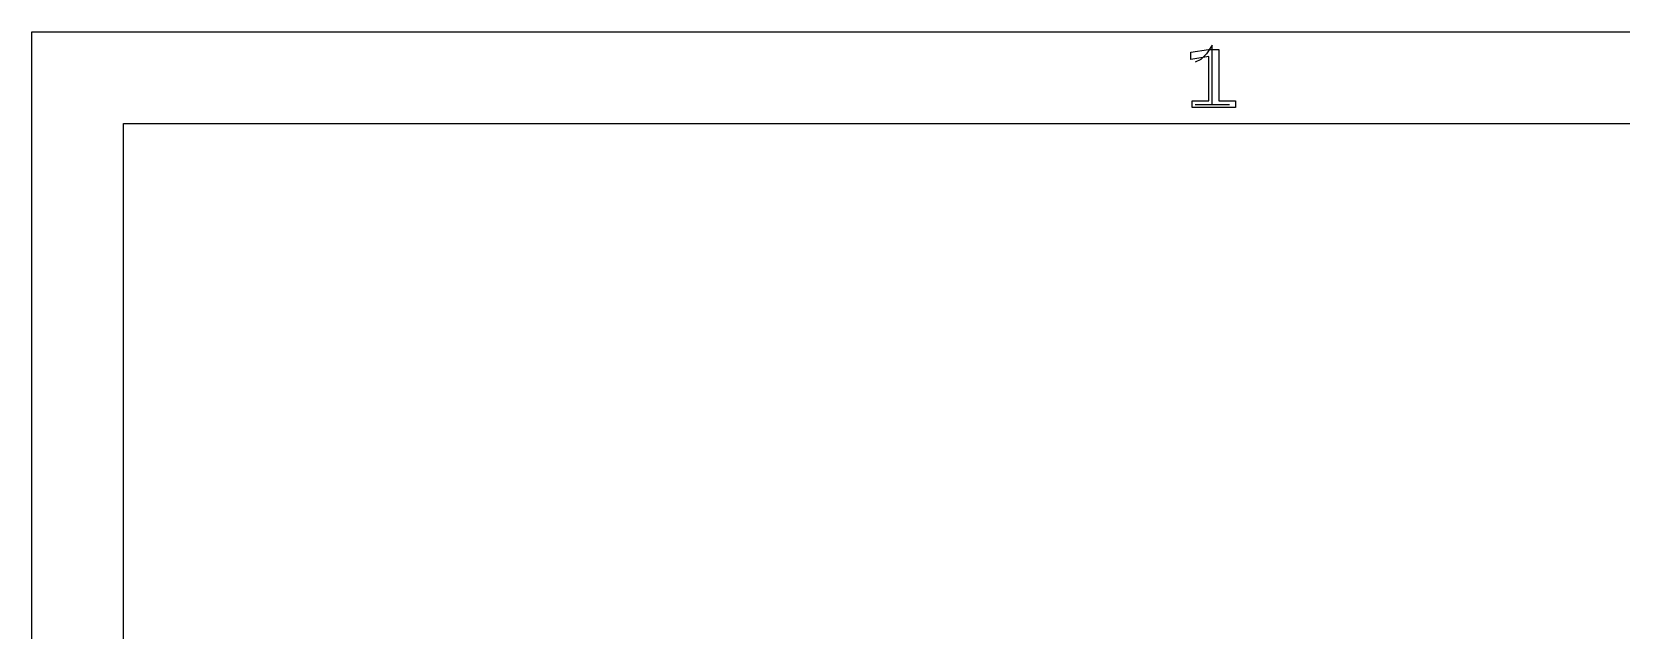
# Model space of a CAD drawing. Header units: millimetres. Extents: x 10 to 287, y 10 to 200.
# Drawn here: x 10 to 44.63, y 186.96 to 200.01 of the extents above; entities that cross this region are included whole.
import ezdxf

# ---------------------------------------------------------------- set-up
doc = ezdxf.new("R2010")
doc.units = ezdxf.units.MM
doc.layers.get('0').update_dxf_attribs({"linetype": 'CONTINUOUS'})

msp = doc.modelspace()

# ---------------------------------------------------------------- linework, layer by layer
at = {"color": 7}
for points in [[(10, 200.0072), (287.0022, 200.0072), (287.0022, 10), (10, 10)], [(35.278386, 198.501078), (35.640069, 198.501078), (35.640069, 199.465057), (35.246602, 199.404117), (35.246602, 199.559844), (35.637877, 199.620784), (35.859271, 199.620784), (35.859271, 198.501079), (36.220954, 198.501079), (36.220954, 198.3572), (35.278386, 198.3572)], [(12, 198.0072), (285.0022, 198.0072), (285.0022, 12), (12, 12)]]:
    msp.add_lwpolyline(points, close=True, dxfattribs=at)
for points in [[(35.7177, 198.4136), (35.7177, 199.7136), (35.5939, 199.5279), (35.4701, 199.4041), (35.3463, 199.3422)], [(36.0892, 198.4136), (35.3463, 198.4136)]]:
    msp.add_lwpolyline(points, dxfattribs=at)

doc.saveas('drawing.dxf')
